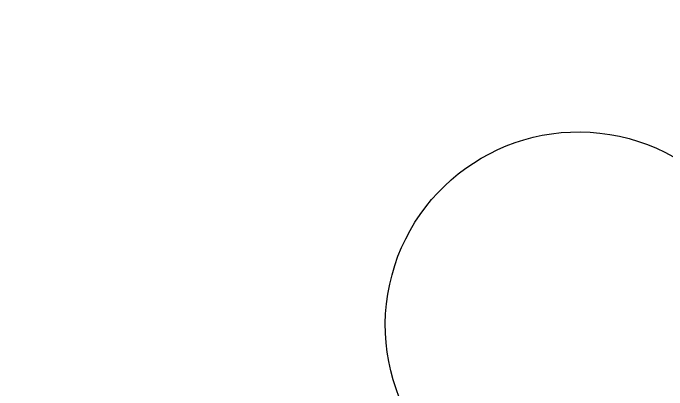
# Model space of a CAD drawing. Extents: x -2 to 298, y -310 to -70.
# Drawn here: x 226.17 to 235.06, y -142.97 to -137.85 of the extents above; entities that cross this region are included whole.
import ezdxf

# ---------------------------------------------------------------- set-up
doc = ezdxf.new("R2010")
doc.units = 0
doc.header["$MEASUREMENT"] = 0
doc.layers.add('ETCH', color=7, linetype='CONTINUOUS')

msp = doc.modelspace()

# ---------------------------------------------------------------- linework, layer by layer
at = {"layer": 'ETCH', "color": 7}
for points, knots in [([(263.3775, -102.3157), (263.3775, -102.3157), (263.35, -102.3083), (263.35, -102.3083), (263.3944, -102.3367), (263.4289, -102.3636), (263.4685, -102.3913), (263.6456, -102.5352), (263.823, -102.6785), (263.9973, -102.8249), (264.6591, -103.5384), (263.6869, -103.7978), (261.3746, -103.42), (261.3746, -103.42), (261.348, -103.4154), (261.348, -103.4154), (261.348, -103.4154), (260.8482, -106.4746), (260.8482, -106.4746), (260.8482, -106.4746), (269.3376, -107.8615), (269.3376, -107.8615), (269.3441, -107.8682), (269.351, -107.8756), (269.3579, -107.8823), (274.6537, -119.1419), (276.7218, -132.0626), (274.5648, -145.2702), (268.8849, -180.0447), (236.091, -203.6299), (201.3169, -197.9502), (197.7474, -197.3675), (194.2975, -196.4946), (190.983, -195.3664), (190.983, -195.3664), (192.5102, -186.0169), (192.5102, -186.0169), (211.1037, -154.1618), (233.3418, -124.9195), (258.5789, -98.7781), (260.2429, -99.8797), (261.841, -101.0639), (263.3775, -102.3157)], [0, 0, 0, 0, 1, 1, 1, 2, 2, 2, 3, 3, 3, 4, 4, 4, 5, 5, 5, 6, 6, 6, 7, 7, 7, 8, 8, 8, 9, 9, 9, 10, 10, 10, 11, 11, 11, 12, 12, 12, 13, 13, 13, 14, 14, 14, 14]), ([(225.3974, -126.2347), (225.3974, -126.2347), (225.4088, -126.2609), (225.4088, -126.2609), (225.3744, -126.2216), (225.3423, -126.1909), (225.3089, -126.1558), (225.1408, -126.0028), (224.9713, -125.849), (224.8011, -125.6988), (223.9956, -125.1515), (223.8861, -126.1516), (224.6071, -128.3811), (224.6071, -128.3811), (224.6154, -128.4065), (224.6154, -128.4065), (224.6154, -128.4065), (221.6657, -129.3613), (221.6657, -129.3613), (221.6657, -129.3613), (219.0185, -121.1774), (219.0185, -121.1774), (219.0099, -121.1718), (219.0023, -121.1659), (218.9947, -121.1604), (207.0661, -117.6185), (193.9809, -117.5179), (181.2489, -121.6375), (147.7247, -132.4848), (129.342, -168.4545), (140.1892, -201.978), (141.3025, -205.4193), (142.6845, -208.6991), (144.2987, -211.8055), (144.2987, -211.8055), (153.3123, -208.8891), (153.3123, -208.8891), (182.0065, -185.7144), (207.5691, -159.3293), (229.6177, -130.4461), (228.2775, -128.9675), (226.8661, -127.5657), (225.3974, -126.2347)], [0, 0, 0, 0, 1, 1, 1, 2, 2, 2, 3, 3, 3, 4, 4, 4, 5, 5, 5, 6, 6, 6, 7, 7, 7, 8, 8, 8, 9, 9, 9, 10, 10, 10, 11, 11, 11, 12, 12, 12, 13, 13, 13, 14, 14, 14, 14]), ([(236.4462, -142.5093), (236.6801, -141.0784), (235.7093, -139.7293), (234.2789, -139.495), (232.8485, -139.2614), (231.499, -140.2323), (231.2651, -141.6634), (231.0319, -143.0939), (232.0017, -144.4429), (233.4328, -144.6764), (234.8632, -144.9104), (236.2123, -143.9399), (236.4462, -142.5093)], [0, 0, 0, 0, 1, 1, 1, 2, 2, 2, 3, 3, 3, 4, 4, 4, 4])]:
    msp.add_open_spline(points, degree=3, knots=knots, dxfattribs=at)

doc.saveas('drawing.dxf')
